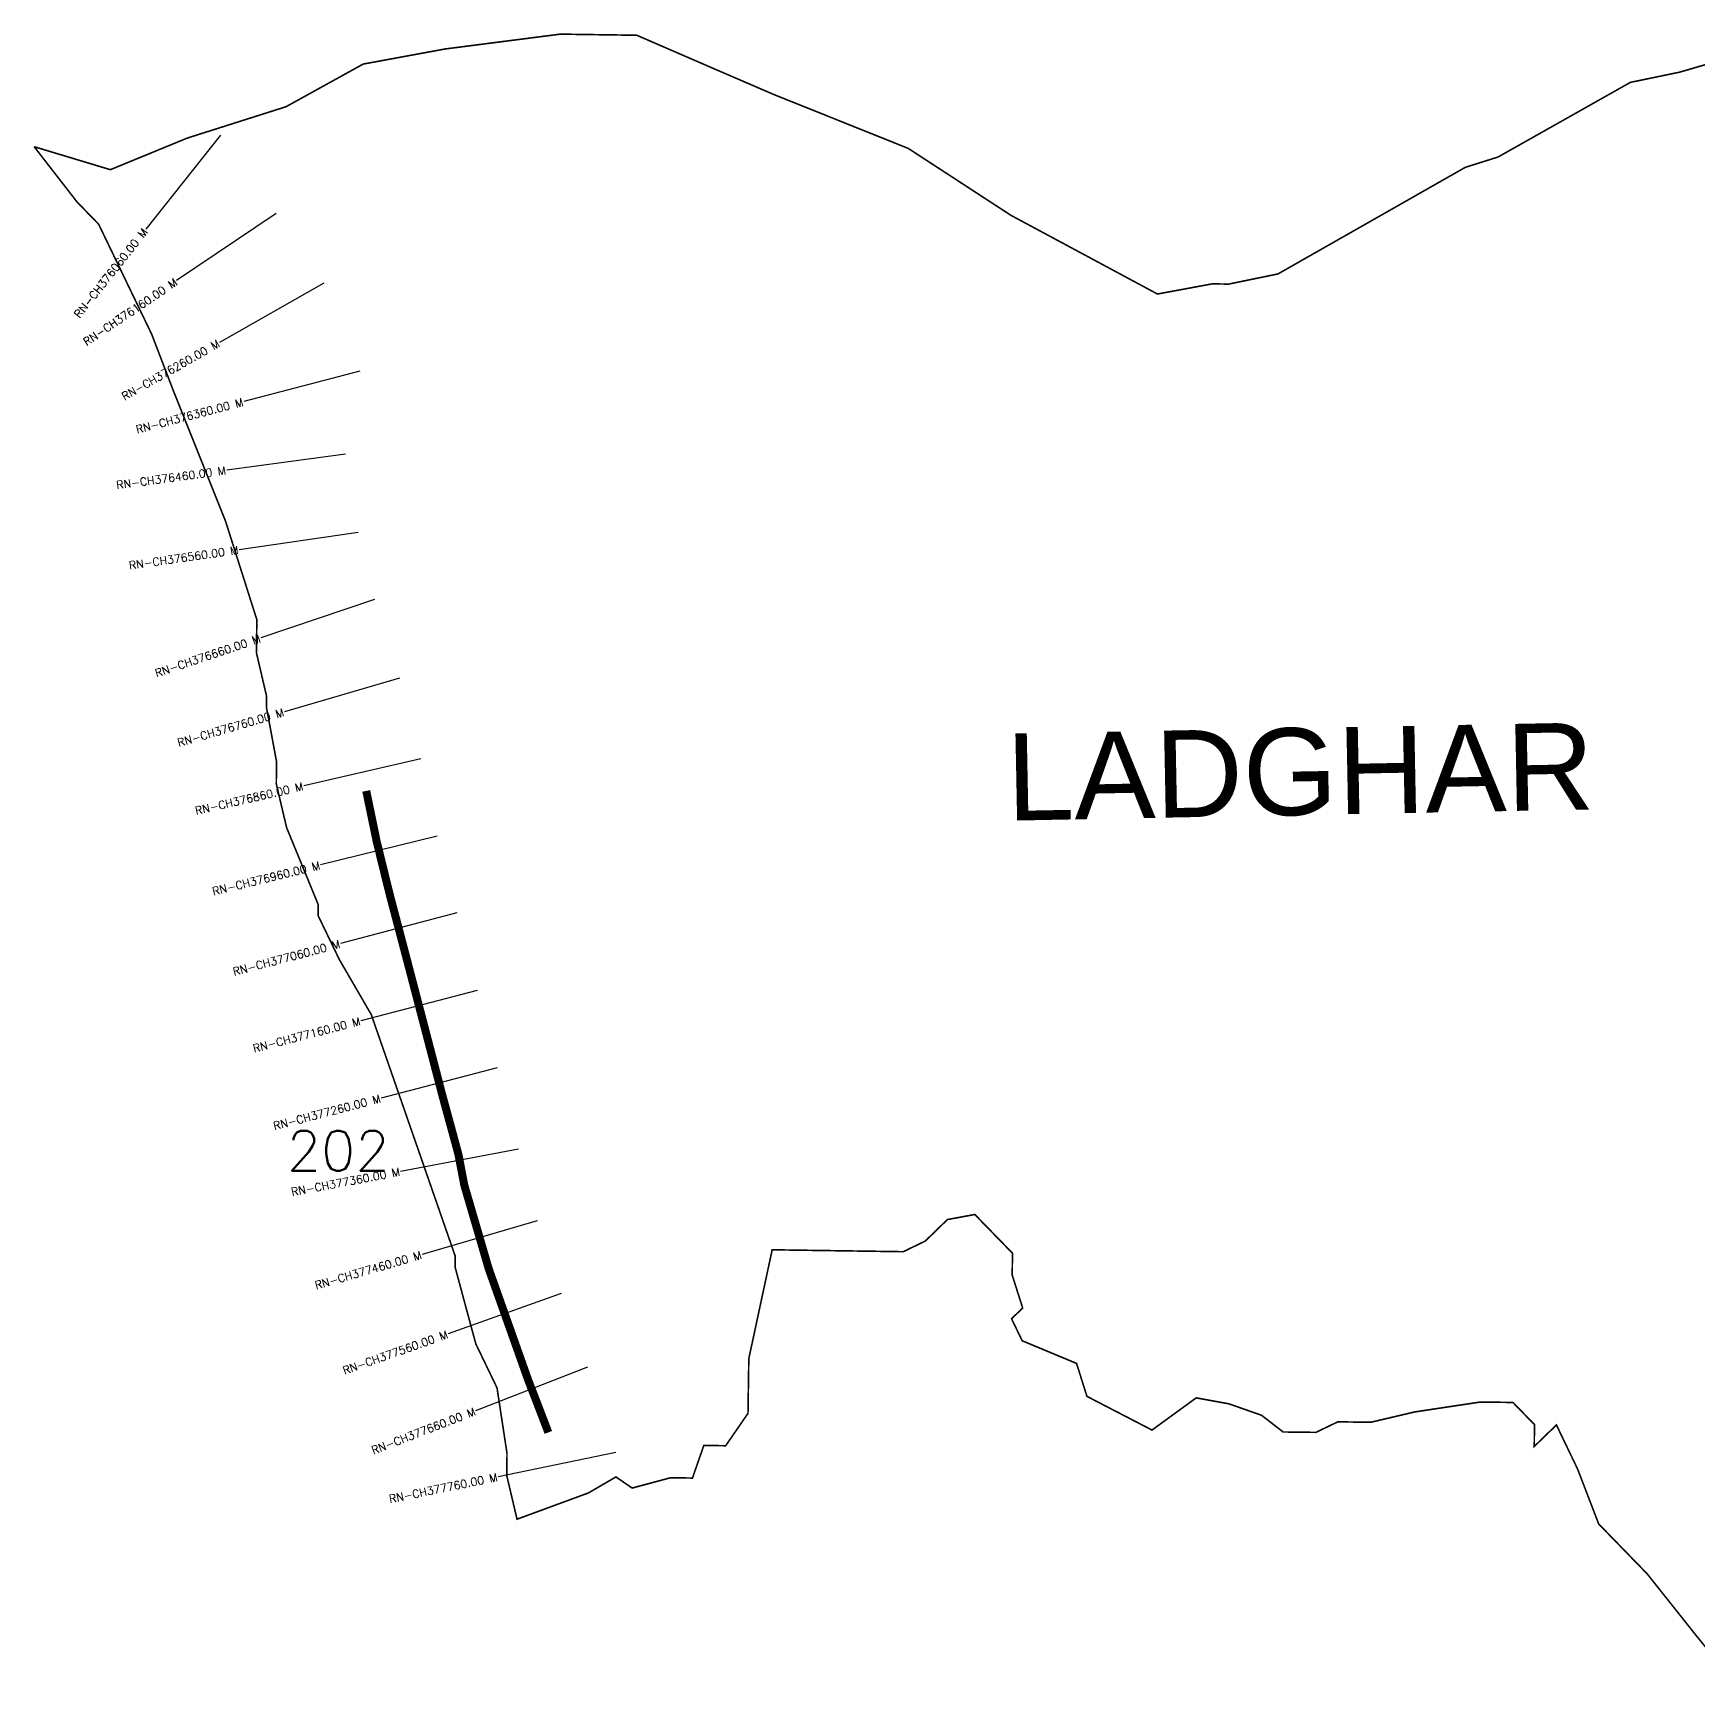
# Model space of a CAD drawing. Header units: metres. Extents: x 301573 to 305735, y 1959452 to 1961837.
# Drawn here: x 301573 to 303654, y 1959454 to 1961539 of the extents above; entities that cross this region are included whole.
import ezdxf
from ezdxf.enums import TextEntityAlignment as Align

# ---------------------------------------------------------------- set-up
doc = ezdxf.new("R2010")
doc.units = ezdxf.units.M
doc.header["$MEASUREMENT"] = 0
for name, color, linetype in [('ARTIFICIALLY PROTECTED', 4, 'Continuous'), ('CS', 134, 'Continuous'), ('CSMark', 6, 'Continuous'), ('VILLAGE NAME', 250, 'Continuous')]:
    doc.layers.add(name, color=color, linetype=linetype)
doc.styles.get("Standard").update_dxf_attribs({"font": 'simplex.shx'})

msp = doc.modelspace()

# ---------------------------------------------------------------- linework, layer by layer
at = {"color": 6, "const_width": 2, "flags": 128}
for points in [[(301574.5, 1961397.1), (301669.7, 1961368.4), (301765.8, 1961407.9), (301889.2, 1961447.1), (301985.6, 1961500.4), (302088.2, 1961519.3), (302231.9, 1961537.8), (302327.4, 1961536.4), (302420.6, 1961496), (302497.8, 1961462.7), (302666.6, 1961395), (302795.2, 1961311.2), (302978, 1961213), (303046.5, 1961225.7), (303067, 1961225.4), (303074.2, 1961226.9), (303128.6, 1961238.1), (303176.9, 1961265.6), (303225.8, 1961293.4), (303275.5, 1961321.7), (303362.6, 1961371.3), (303403.7, 1961384.3), (303568.9, 1961477.5), (303630.5, 1961490.3), (303719.7, 1961516.3)], [(303717.2, 1959454.8), (303650.1, 1959537.7), (303589.8, 1959613.6), (303529.3, 1959675.9), (303502.9, 1959744.6), (303476.5, 1959799.6), (303448.8, 1959772.7), (303449.1, 1959800), (303422.2, 1959827.7), (303381.3, 1959828.2), (303299.2, 1959815.8), (303244.4, 1959802.9), (303203.4, 1959803.5), (303178.5, 1959791.5), (303176, 1959790.3), (303135, 1959790.8), (303108, 1959811.7), (303067.2, 1959826), (303026.4, 1959833.4), (302971.2, 1959793.2), (302889.9, 1959835.3), (302876.9, 1959876.5), (302809, 1959904.8), (302795.7, 1959932.3), (302809.6, 1959945.7), (302796.5, 1959986.9), (302796.9, 1960014.2), (302749.8, 1960062.6), (302715.6, 1960056.3), (302687.9, 1960029.4), (302660.4, 1960016.1), (302496.6, 1960018.5), (302467.4, 1959882.4), (302466.4, 1959814.1), (302438.5, 1959773.6), (302411.2, 1959774), (302397, 1959733.2), (302369.6, 1959733.6), (302321.7, 1959720.7), (302303.7, 1959733), (302301.4, 1959734.6), (302267, 1959714.6), (302177.8, 1959681.8), (302164.9, 1959736.6), (302165.3, 1959763.9), (302152.8, 1959846), (302126.3, 1959900.9), (302100.4, 1959996.9), (302100.6, 1960010.5), (301995.7, 1960312.4), (301955.8, 1960381.2), (301929.2, 1960436.3), (301929.4, 1960449.9), (301889.9, 1960546.1), (301877, 1960600.8), (301877.4, 1960628.1), (301864.7, 1960696.6), (301864.9, 1960710.2), (301852.1, 1960765), (301852.7, 1960806), (301833.1, 1960867.7), (301813.5, 1960929.4), (301747.6, 1961094.2), (301721.3, 1961162.8), (301655, 1961300.3), (301628.1, 1961328), (301574.5, 1961397.1), (301574.5, 1961397.1)]]:
    msp.add_lwpolyline(points, dxfattribs=at)
at = {"layer": 'ARTIFICIALLY PROTECTED', "const_width": 10, "flags": 128}
msp.add_lwpolyline([(301989.4, 1960592), (302002.5, 1960528.5), (302018.6, 1960463), (302040.1, 1960381.5), (302065.6, 1960283.9), (302084.5, 1960211.5), (302104.6, 1960137.7), (302111.9, 1960099.3), (302142.4, 1959994.8), (302192, 1959855), (302208.5, 1959812.3), (302216.9, 1959790.2)], dxfattribs=at)
at = {"layer": 'CS'}
for p, q in [((301807.1, 1961411.6), (301713.8, 1961294.1)), ((301876.8, 1961313.7), (301752.5, 1961229.7)), ((301936.3, 1961226.5), (301805.9, 1961152.5)), ((301981.5, 1961116.6), (301836.4, 1961078.6)), ((301963.6, 1961012.9), (301815, 1960992.8)), ((301979.1, 1960914.8), (301830.6, 1960893.4)), ((301999.8, 1960831.1), (301857.7, 1960783.2)), ((302031.1, 1960732.9), (301887.1, 1960690.8)), ((302057.4, 1960632.1), (301911.3, 1960598.3)), ((302078, 1960535.3), (301932.4, 1960499.4)), ((302102.4, 1960439.6), (301957.3, 1960401.3)), ((302127.8, 1960342.7), (301982.6, 1960304.8)), ((302153, 1960246), (302007.9, 1960208)), ((302179.7, 1960144.3), (302032.3, 1960116.4)), ((302203.1, 1960054.6), (302059.1, 1960012.6)), ((302233, 1959963.7), (302091.6, 1959913.6)), ((302266, 1959871.6), (302126.1, 1959817.4)), ((302301.1, 1959765), (302154.2, 1959734.8))]:
    msp.add_line(p, q, dxfattribs=at)

# ---------------------------------------------------------------- texts
at = {"insert": (301890, 1960167.3), "char_height": 50, "attachment_point": 1}
msp.add_mtext_dynamic_manual_height_columns('202', width=84.374, gutter_width=1, heights=[74.2], dxfattribs=at)
at = {"layer": 'CSMark'}
for s, rotation, p in [('RN-CH376060.00 M', 51.5674, (301713.2, 1961293.3)), ('RN-CH376160.00 M', 34.0346, (301751.7, 1961229.2)), ('RN-CH376260.00 M', 29.5538, (301805, 1961152.1)), ('RN-CH376360.00 M', 14.6735, (301835.4, 1961078.3)), ('RN-CH376460.00 M', 7.6953, (301814, 1960992.6)), ('RN-CH376560.00 M', 8.1953, (301829.6, 1960893.3)), ('RN-CH376660.00 M', 18.6596, (301856.7, 1960782.8)), ('RN-CH376760.00 M', 16.308, (301886.2, 1960690.5)), ('RN-CH376860.00 M', 13.034, (301910.3, 1960598)), ('RN-CH376960.00 M', 13.8491, (301931.4, 1960499.2)), ('RN-CH377060.00 M', 14.8028, (301956.4, 1960401)), ('RN-CH377160.00 M', 14.6196, (301981.7, 1960304.6)), ('RN-CH377260.00 M', 14.6552, (302007, 1960207.8)), ('RN-CH377260.00 M', 14.6552, (302007, 1960207.8)), ('RN-CH377360.00 M', 10.7307, (302031.3, 1960116.2)), ('RN-CH377360.00 M', 10.7307, (302031.3, 1960116.2)), ('RN-CH377460.00 M', 16.2652, (302058.1, 1960012.3)), ('RN-CH377460.00 M', 16.2652, (302058.1, 1960012.3)), ('RN-CH377560.00 M', 19.5402, (302090.7, 1959913.2)), ('RN-CH377660.00 M', 21.1874, (302125.2, 1959817.1)), ('RN-CH377660.00 M', 21.1874, (302125.2, 1959817.1)), ('RN-CH377760.00 M', 11.6093, (302153.2, 1959734.6)), ('RN-CH377760.00 M', 11.6093, (302153.2, 1959734.6))]:
    msp.add_text(s, height=10, rotation=rotation, dxfattribs=at).set_placement(p, align=Align.MIDDLE_RIGHT)
at = {"layer": 'VILLAGE NAME', "insert": (302788.1, 1960663.5), "char_height": 108.748, "attachment_point": 1, "rotation": 1.1028}
msp.add_mtext_dynamic_manual_height_columns('{\\fArial|b0|i0|c0|p34;LADGHAR}', width=1571.314, gutter_width=543.7, heights=[0], dxfattribs=at)

doc.saveas('drawing.dxf')
